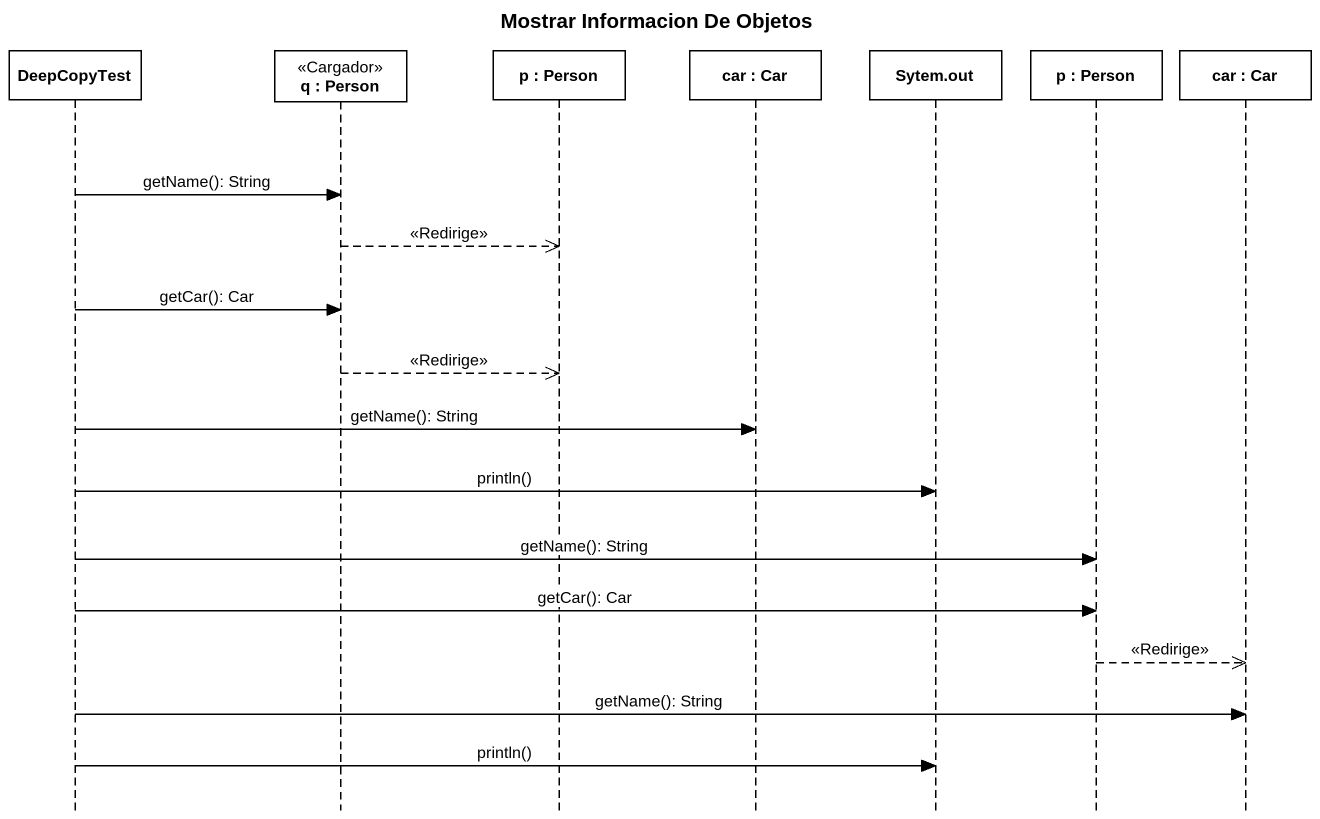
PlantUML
@startuml
title Mostrar Informacion De Objetos
hide footbox
participant DeepCopyTest
participant "q : Person" as q <<Cargador>>
participant "p : Person" as p
participant "car : Car" as car
participant "Sytem.out" as Sytem_out
participant "p : Person" as p_2
participant "car : Car" as car_2

DeepCopyTest -> q : getName(): String
q -->> p : <<Redirige>>
DeepCopyTest -> q : getCar(): Car
q -->> p : <<Redirige>>
DeepCopyTest -> car : getName(): String
DeepCopyTest -> Sytem_out : println()
DeepCopyTest -> p_2 : getName(): String
DeepCopyTest -> p_2 : getCar(): Car
p_2 -->> car_2 : <<Redirige>>
DeepCopyTest -> car_2 : getName(): String
DeepCopyTest -> Sytem_out : println()
@enduml
